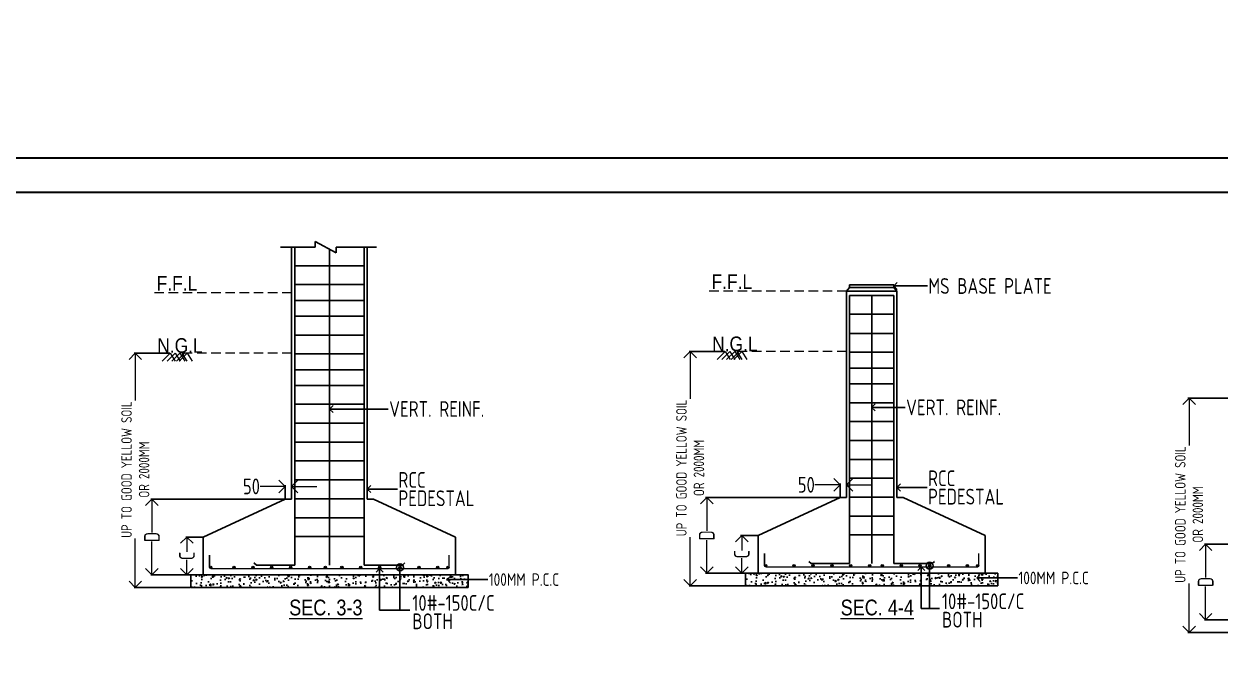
# Model space of a CAD drawing. Header units: inches. Extents: x -605 to 2991212, y -2872845 to 0.
# Drawn here: x 2412502 to 2431473, y -2625040 to -2615065 of the extents above; entities that cross this region are included whole.
import ezdxf
from ezdxf import colors
from ezdxf.entities.mleader import LeaderData, LeaderLine
from ezdxf.enums import TextEntityAlignment as Align
from ezdxf.math import Vec2, Vec3

# ---------------------------------------------------------------- set-up
doc = ezdxf.new("R2010")
doc.units = ezdxf.units.IN
doc.header["$LTSCALE"] = 600
doc.header["$MEASUREMENT"] = 0
doc.linetypes.add('HIDDEN', pattern=[0.375, 0.25, -0.125])
for name, color, linetype, lineweight in [('PV_TEXT_ROMANS', 7, 'Continuous', 0), ('rDIMension', 1, 'Continuous', 18), ('rPCC DASH', 9, 'HIDDEN', 15), ('rRCC 1', 3, 'Continuous', 25), ('rRCC 2', 40, 'Continuous', 15), ('rREINF 1', 1, 'Continuous', 25), ('rSHEET', 2, 'Continuous', 30), ('TEXT3', 7, 'Continuous', 30)]:
    doc.layers.add(name, color=color, linetype=linetype, lineweight=lineweight)
doc.layers.add('S&T_HATCH', color=7, linetype='Continuous')
doc.styles.add('DIM', font='geniso.shx', dxfattribs={"width": 0.85})
doc.styles.add('J.P', font='ARIALN.TTF')
doc.styles.add('ROMANS', font='arial.ttf')
doc.styles.add('TEXT3', font='geniso.shx')
doc.dimstyles.new('ST-150', dxfattribs={"dimscale": 75, "dimtxt": 3, "dimasz": 2, "dimexe": 0.18, "dimexo": 0.0625, "dimgap": 0.2, "dimtad": 0, "dimdec": 0, "dimlfac": 2, "dimzin": 0, "dimdsep": 46, "dimtxsty": 'DIM', "dimblk": 'OPEN90', "dimcen": 0.09, "dimclrd": 256, "dimclrt": 7, "dimadec": 0, "dimazin": 0, "dimtfac": 1, "dimtdec": 0, "dimtofl": 0, "dimtmove": 0, "dimatfit": 3, "dimldrblk": 'OPEN90', "dimfxl": 1, "dimtolj": 1, "dimtzin": 0, "dimlwd": -1, "dimarcsym": 0})
doc.dimstyles.new('ST-50', dxfattribs={"dimscale": 100, "dimtxt": 2.5, "dimasz": 2, "dimexe": 0.18, "dimexo": 0.0625, "dimgap": 0.2, "dimtad": 0, "dimdec": 0, "dimlfac": 0.5, "dimzin": 0, "dimdsep": 46, "dimtxsty": 'DIM', "dimblk": 'OPEN90', "dimcen": 0.09, "dimclrd": 256, "dimclrt": 7, "dimadec": 0, "dimazin": 0, "dimtfac": 1, "dimtdec": 0, "dimtofl": 0, "dimtmove": 0, "dimatfit": 3, "dimldrblk": 'OPEN90', "dimfxl": 1, "dimtolj": 1, "dimtzin": 0, "dimlwd": -1, "dimarcsym": 0})

# ---------------------------------------------------------------- blocks, each defined once
blk = doc.blocks.new('_Open90')
at = {"color": 0, "linetype": 'ByBlock', "lineweight": -2}
for p, q in [((0, 0), (-1, 0)), ((-0.5, 0.5), (0, 0)), ((0, 0), (-0.5, -0.5))]:
    blk.add_line(p, q, dxfattribs=at)
blk = doc.blocks.new('*D1463')
at = {"layer": 'Defpoints', "color": 0, "linetype": 'ByBlock'}
for p in [(2430980.849946867, -2621007.246232619), (2432864.220777126, -2621007.246232619), (2431859.444419522, -2624726.608450428)]:
    blk.add_point(p, dxfattribs=at)
at = {"layer": 'rDIMension', "color": 0, "lineweight": -2}
for p, q in [((2432857.970777126, -2621007.246232619), (2430962.849946867, -2621007.246232619)), ((2431853.194419522, -2624726.608450428), (2430962.849946867, -2624726.608450428))]:
    blk.add_line(p, q, dxfattribs=at)
at = {"layer": 'rDIMension'}
for p, q in [((2430980.849946867, -2621207.246232619), (2430980.849946867, -2621759.006626359)), ((2430980.849946867, -2624526.608450428), (2430980.849946867, -2623952.35072636))]:
    blk.add_line(p, q, dxfattribs=at)
at = {"layer": 'rDIMension', "linetype": 'ByBlock', "xscale": 200, "yscale": 200, "zscale": 200}
for p, rotation in [((2430980.849946867, -2621007.246232619), 90), ((2430980.849946867, -2624726.608450428), 270)]:
    blk.add_blockref('_Open90', p, dxfattribs=dict(at, rotation=rotation))
at = {"layer": 'rDIMension', "color": 7, "linetype": 'ByBlock', "insert": (2430980.849946867, -2622855.67867636), "char_height": 250, "attachment_point": 5, "rotation": 90, "style": 'DIM'}
blk.add_mtext('\\A1;{\\H0.66667x;UP TO GOOD YELLOW SOIL\\POR 2000MM}', dxfattribs=at)
blk = doc.blocks.new('*D1465')
at = {"layer": 'Defpoints', "color": 0, "linetype": 'ByBlock'}
for p in [(2431243.826256953, -2623326.608450427), (2432059.444419522, -2623326.608450427), (2431859.444419522, -2624526.608450428)]:
    blk.add_point(p, dxfattribs=at)
at = {"layer": 'rDIMension', "color": 0, "lineweight": -2}
for p, q in [((2432053.194419522, -2623326.608450427), (2431225.826256953, -2623326.608450427)), ((2431853.194419522, -2624526.608450428), (2431225.826256953, -2624526.608450428))]:
    blk.add_line(p, q, dxfattribs=at)
at = {"layer": 'rDIMension'}
for p, q in [((2431243.826256953, -2623526.608450427), (2431243.826256953, -2623853.483450428)), ((2431243.826256953, -2624326.608450428), (2431243.826256953, -2623999.733450428))]:
    blk.add_line(p, q, dxfattribs=at)
at = {"layer": 'rDIMension', "linetype": 'ByBlock', "xscale": 200, "yscale": 200, "zscale": 200}
for p, rotation in [((2431243.826256953, -2623326.608450427), 90), ((2431243.826256953, -2624526.608450428), 270)]:
    blk.add_blockref('_Open90', p, dxfattribs=dict(at, rotation=rotation))
at = {"layer": 'rDIMension', "color": 7, "linetype": 'ByBlock', "insert": (2431243.826256953, -2623926.608450428), "char_height": 250, "attachment_point": 5, "rotation": 90, "style": 'DIM'}
blk.add_mtext('\\A1;D', dxfattribs=at)
blk = doc.blocks.new('*D1473')
at = {"layer": 'Defpoints', "color": 0, "linetype": 'ByBlock'}
for p in [(2423068.536779885, -2620267.699131798), (2423621.90761014, -2620267.699131798), (2423947.13125254, -2623987.061349607)]:
    blk.add_point(p, dxfattribs=at)
at = {"layer": 'rDIMension', "color": 0, "lineweight": -2}
for p, q in [((2423615.65761014, -2620267.699131798), (2423050.536779885, -2620267.699131798)), ((2423940.88125254, -2623987.061349607), (2423050.536779885, -2623987.061349607))]:
    blk.add_line(p, q, dxfattribs=at)
at = {"layer": 'rDIMension'}
for p, q in [((2423068.536779885, -2620467.699131798), (2423068.536779885, -2621019.459525538)), ((2423068.536779885, -2623787.061349607), (2423068.536779885, -2623212.803625538))]:
    blk.add_line(p, q, dxfattribs=at)
at = {"layer": 'rDIMension', "linetype": 'ByBlock', "xscale": 200, "yscale": 200, "zscale": 200}
for p, rotation in [((2423068.536779885, -2620267.699131798), 90), ((2423068.536779885, -2623987.061349607), 270)]:
    blk.add_blockref('_Open90', p, dxfattribs=dict(at, rotation=rotation))
at = {"layer": 'rDIMension', "color": 7, "linetype": 'ByBlock', "insert": (2423068.536779885, -2622116.131575538), "char_height": 250, "attachment_point": 5, "rotation": 90, "style": 'DIM'}
blk.add_mtext('\\A1;{\\H0.66667x;UP TO GOOD YELLOW SOIL\\POR 2000MM}', dxfattribs=at)
blk = doc.blocks.new('*D1474')
at = {"layer": 'Defpoints', "color": 0, "linetype": 'ByBlock'}
for p in [(2425447.131252529, -2622383.251378474), (2425447.131252529, -2622587.061349606), (2425547.131252529, -2622587.061349606)]:
    blk.add_point(p, dxfattribs=at)
at = {"layer": 'rDIMension'}
for p, q in [((2425247.131252529, -2622383.251378474), (2425047.131252529, -2622383.251378474)), ((2425747.131252529, -2622383.251378474), (2425947.131252529, -2622383.251378474))]:
    blk.add_line(p, q, dxfattribs=at)
at = {"layer": 'rDIMension', "color": 0, "lineweight": -2}
for p, q in [((2425447.131252529, -2622580.811349606), (2425447.131252529, -2622365.251378474)), ((2425547.131252529, -2622580.811349606), (2425547.131252529, -2622365.251378474))]:
    blk.add_line(p, q, dxfattribs=at)
at = {"layer": 'rDIMension', "linetype": 'ByBlock', "xscale": 200, "yscale": 200, "zscale": 200}
blk.add_blockref('_Open90', (2425447.131252529, -2622383.251378474), dxfattribs=at)
at = {"layer": 'rDIMension', "linetype": 'ByBlock', "xscale": 200, "yscale": 200, "zscale": 200, "rotation": 180}
blk.add_blockref('_Open90', (2425547.131252529, -2622383.251378474), dxfattribs=at)
at = {"layer": 'rDIMension', "color": 7, "linetype": 'ByBlock', "insert": (2424910.172591112, -2622383.251378474), "char_height": 250, "attachment_point": 5, "style": 'DIM'}
blk.add_mtext('\\A1;50', dxfattribs=at)
blk = doc.blocks.new('*D1475')
at = {"layer": 'Defpoints', "color": 0, "linetype": 'ByBlock'}
for p in [(2423886.747308488, -2623187.061349606), (2424147.13125254, -2623187.061349606), (2424147.13125254, -2623787.061349606)]:
    blk.add_point(p, dxfattribs=at)
at = {"layer": 'rDIMension', "color": 0, "lineweight": -2}
for p, q in [((2424140.88125254, -2623187.061349606), (2423868.747308488, -2623187.061349606)), ((2424140.88125254, -2623787.061349606), (2423868.747308488, -2623787.061349606))]:
    blk.add_line(p, q, dxfattribs=at)
at = {"layer": 'rDIMension'}
for p, q in [((2423886.747308488, -2623387.061349606), (2423886.747308488, -2623424.561349606)), ((2423886.747308488, -2623587.061349606), (2423886.747308488, -2623549.561349606))]:
    blk.add_line(p, q, dxfattribs=at)
at = {"layer": 'rDIMension', "linetype": 'ByBlock', "xscale": 200, "yscale": 200, "zscale": 200}
for p, rotation in [((2423886.747308488, -2623187.061349606), 90), ((2423886.747308488, -2623787.061349606), 270)]:
    blk.add_blockref('_Open90', p, dxfattribs=dict(at, rotation=rotation))
at = {"layer": 'rDIMension', "color": 7, "linetype": 'ByBlock', "insert": (2423886.747308488, -2623487.061349606), "char_height": 250, "attachment_point": 5, "rotation": 90, "style": 'DIM'}
blk.add_mtext('\\A1;C', dxfattribs=at)
blk = doc.blocks.new('*D1476')
at = {"layer": 'Defpoints', "color": 0, "linetype": 'ByBlock'}
for p in [(2423331.51308997, -2622587.061349606), (2425447.131252529, -2622587.061349606), (2423947.13125254, -2623787.061349607)]:
    blk.add_point(p, dxfattribs=at)
at = {"layer": 'rDIMension', "color": 0, "lineweight": -2}
for p, q in [((2425440.881252529, -2622587.061349606), (2423313.51308997, -2622587.061349606)), ((2423940.88125254, -2623787.061349607), (2423313.51308997, -2623787.061349607))]:
    blk.add_line(p, q, dxfattribs=at)
at = {"layer": 'rDIMension'}
for p, q in [((2423331.51308997, -2622787.061349606), (2423331.51308997, -2623113.936349606)), ((2423331.51308997, -2623587.061349607), (2423331.51308997, -2623260.186349606))]:
    blk.add_line(p, q, dxfattribs=at)
at = {"layer": 'rDIMension', "linetype": 'ByBlock', "xscale": 200, "yscale": 200, "zscale": 200}
for p, rotation in [((2423331.51308997, -2622587.061349606), 90), ((2423331.51308997, -2623787.061349607), 270)]:
    blk.add_blockref('_Open90', p, dxfattribs=dict(at, rotation=rotation))
at = {"layer": 'rDIMension', "color": 7, "linetype": 'ByBlock', "insert": (2423331.51308997, -2623187.061349606), "char_height": 250, "attachment_point": 5, "rotation": 90, "style": 'DIM'}
blk.add_mtext('\\A1;D', dxfattribs=at)
blk = doc.blocks.new('*D1479')
at = {"layer": 'Defpoints', "color": 0, "linetype": 'ByBlock'}
for p in [(2414268.523274426, -2620293.602088431), (2414821.894104681, -2620293.602088431), (2415147.117747081, -2624012.96430624)]:
    blk.add_point(p, dxfattribs=at)
at = {"layer": 'rDIMension', "color": 0, "lineweight": -2}
for p, q in [((2414815.644104681, -2620293.602088431), (2414250.523274426, -2620293.602088431)), ((2415140.867747081, -2624012.96430624), (2414250.523274426, -2624012.96430624))]:
    blk.add_line(p, q, dxfattribs=at)
at = {"layer": 'rDIMension'}
for p, q in [((2414268.523274426, -2620493.602088431), (2414268.523274426, -2621045.362482172)), ((2414268.523274426, -2623812.96430624), (2414268.523274426, -2623238.706582172))]:
    blk.add_line(p, q, dxfattribs=at)
at = {"layer": 'rDIMension', "linetype": 'ByBlock', "xscale": 200, "yscale": 200, "zscale": 200}
for p, rotation in [((2414268.523274426, -2620293.602088431), 90), ((2414268.523274426, -2624012.96430624), 270)]:
    blk.add_blockref('_Open90', p, dxfattribs=dict(at, rotation=rotation))
at = {"layer": 'rDIMension', "color": 7, "linetype": 'ByBlock', "insert": (2414268.523274426, -2622142.034532172), "char_height": 250, "attachment_point": 5, "rotation": 90, "style": 'DIM'}
blk.add_mtext('\\A1;{\\H0.66667x;UP TO GOOD YELLOW SOIL\\POR 2000MM}', dxfattribs=at)
blk = doc.blocks.new('*D1480')
at = {"layer": 'Defpoints', "color": 0, "linetype": 'ByBlock'}
for p in [(2416647.11774707, -2622409.154335108), (2416647.11774707, -2622612.96430624), (2416747.11774707, -2622612.96430624)]:
    blk.add_point(p, dxfattribs=at)
at = {"layer": 'rDIMension'}
for p, q in [((2416447.11774707, -2622409.154335108), (2416247.11774707, -2622409.154335108)), ((2416947.11774707, -2622409.154335108), (2417147.11774707, -2622409.154335108))]:
    blk.add_line(p, q, dxfattribs=at)
at = {"layer": 'rDIMension', "color": 0, "lineweight": -2}
for p, q in [((2416647.11774707, -2622606.71430624), (2416647.11774707, -2622391.154335108)), ((2416747.11774707, -2622606.71430624), (2416747.11774707, -2622391.154335108))]:
    blk.add_line(p, q, dxfattribs=at)
at = {"layer": 'rDIMension', "linetype": 'ByBlock', "xscale": 200, "yscale": 200, "zscale": 200}
blk.add_blockref('_Open90', (2416647.11774707, -2622409.154335108), dxfattribs=at)
at = {"layer": 'rDIMension', "linetype": 'ByBlock', "xscale": 200, "yscale": 200, "zscale": 200, "rotation": 180}
blk.add_blockref('_Open90', (2416747.11774707, -2622409.154335108), dxfattribs=at)
at = {"layer": 'rDIMension', "color": 7, "linetype": 'ByBlock', "insert": (2416110.159085653, -2622409.154335108), "char_height": 250, "attachment_point": 5, "style": 'DIM'}
blk.add_mtext('\\A1;50', dxfattribs=at)
blk = doc.blocks.new('*D1481')
at = {"layer": 'Defpoints', "color": 0, "linetype": 'ByBlock'}
for p in [(2415086.733803032, -2623212.96430624), (2415347.117747081, -2623212.96430624), (2415347.117747081, -2623812.96430624)]:
    blk.add_point(p, dxfattribs=at)
at = {"layer": 'rDIMension', "color": 0, "lineweight": -2}
for p, q in [((2415340.867747081, -2623212.96430624), (2415068.733803032, -2623212.96430624)), ((2415340.867747081, -2623812.96430624), (2415068.733803032, -2623812.96430624))]:
    blk.add_line(p, q, dxfattribs=at)
at = {"layer": 'rDIMension'}
for p, q in [((2415086.733803032, -2623412.96430624), (2415086.733803032, -2623450.46430624)), ((2415086.733803032, -2623612.96430624), (2415086.733803032, -2623575.46430624))]:
    blk.add_line(p, q, dxfattribs=at)
at = {"layer": 'rDIMension', "linetype": 'ByBlock', "xscale": 200, "yscale": 200, "zscale": 200}
for p, rotation in [((2415086.733803032, -2623212.96430624), 90), ((2415086.733803032, -2623812.96430624), 270)]:
    blk.add_blockref('_Open90', p, dxfattribs=dict(at, rotation=rotation))
at = {"layer": 'rDIMension', "color": 7, "linetype": 'ByBlock', "insert": (2415086.733803032, -2623512.96430624), "char_height": 250, "attachment_point": 5, "rotation": 90, "style": 'DIM'}
blk.add_mtext('\\A1;C', dxfattribs=at)
blk = doc.blocks.new('*D1482')
at = {"layer": 'Defpoints', "color": 0, "linetype": 'ByBlock'}
for p in [(2414531.499584516, -2622612.96430624), (2416647.11774707, -2622612.96430624), (2415147.117747081, -2623812.96430624)]:
    blk.add_point(p, dxfattribs=at)
at = {"layer": 'rDIMension', "color": 0, "lineweight": -2}
for p, q in [((2416640.86774707, -2622612.96430624), (2414513.499584516, -2622612.96430624)), ((2415140.867747081, -2623812.96430624), (2414513.499584516, -2623812.96430624))]:
    blk.add_line(p, q, dxfattribs=at)
at = {"layer": 'rDIMension'}
for p, q in [((2414531.499584516, -2622812.96430624), (2414531.499584516, -2623139.83930624)), ((2414531.499584516, -2623612.96430624), (2414531.499584516, -2623286.08930624))]:
    blk.add_line(p, q, dxfattribs=at)
at = {"layer": 'rDIMension', "linetype": 'ByBlock', "xscale": 200, "yscale": 200, "zscale": 200}
for p, rotation in [((2414531.499584516, -2622612.96430624), 90), ((2414531.499584516, -2623812.96430624), 270)]:
    blk.add_blockref('_Open90', p, dxfattribs=dict(at, rotation=rotation))
at = {"layer": 'rDIMension', "color": 7, "linetype": 'ByBlock', "insert": (2414531.499584516, -2623212.96430624), "char_height": 250, "attachment_point": 5, "rotation": 90, "style": 'DIM'}
blk.add_mtext('\\A1;D', dxfattribs=at)
blk = doc.blocks.new('_DotBlank')
at = {"color": 0, "linetype": 'ByBlock', "lineweight": -2}
blk.add_line((-0.5, 0), (-1, 0), dxfattribs=at)
blk.add_circle((0, 0), 0.5, dxfattribs=at)

msp = doc.modelspace()

# ---------------------------------------------------------------- hatches: boundary and pattern name
at = {"layer": 'rRCC 2'}
h = msp.add_hatch(color=256, dxfattribs=at)
h.dxf.hatch_style = 1
edge = h.paths.add_edge_path()
edge.add_arc((2424265.832032479, -2623668.360569667), 18.70077993899758, 0, 360)
h = msp.add_hatch(color=256, dxfattribs=at)
h.dxf.hatch_style = 1
edge = h.paths.add_edge_path()
edge.add_arc((2424715.832032469, -2623668.360569667), 18.70077993899758, 0, 360)
h = msp.add_hatch(color=256, dxfattribs=at)
h.dxf.hatch_style = 1
edge = h.paths.add_edge_path()
edge.add_arc((2425015.832032469, -2623668.360569667), 18.70077993899758, 0, 360)
h = msp.add_hatch(color=256, dxfattribs=at)
h.dxf.hatch_style = 1
edge = h.paths.add_edge_path()
edge.add_arc((2425315.832032469, -2623668.360569667), 18.70077993899758, 0, 360)
h = msp.add_hatch(color=256, dxfattribs=at)
h.dxf.hatch_style = 1
edge = h.paths.add_edge_path()
edge.add_arc((2425615.832032469, -2623668.360569667), 18.70077993899758, 0, 360)
h = msp.add_hatch(color=256, dxfattribs=at)
h.dxf.hatch_style = 1
edge = h.paths.add_edge_path()
edge.add_arc((2425915.832032469, -2623668.360569667), 18.70077993899758, 0, 360)
h = msp.add_hatch(color=256, dxfattribs=at)
h.dxf.hatch_style = 1
edge = h.paths.add_edge_path()
edge.add_arc((2426115.832032468, -2623668.360569667), 18.70077993899758, 0, 360)
h = msp.add_hatch(color=256, dxfattribs=at)
h.dxf.hatch_style = 1
edge = h.paths.add_edge_path()
edge.add_arc((2426415.832032468, -2623668.360569667), 18.70077993899758, 0, 360)
h = msp.add_hatch(color=256, dxfattribs=at)
h.dxf.hatch_style = 1
edge = h.paths.add_edge_path()
edge.add_arc((2426715.832032468, -2623668.360569667), 18.70077993899758, 0, 360)
h = msp.add_hatch(color=256, dxfattribs=at)
h.dxf.hatch_style = 1
edge = h.paths.add_edge_path()
edge.add_arc((2426865.832032478, -2623668.360569667), 18.70077993899758, 0, 360)
h = msp.add_hatch(color=256, dxfattribs=at)
h.dxf.hatch_style = 1
edge = h.paths.add_edge_path()
edge.add_arc((2427165.832032478, -2623668.360569667), 18.70077993899758, 0, 360)
h = msp.add_hatch(color=256, dxfattribs=at)
h.dxf.hatch_style = 1
edge = h.paths.add_edge_path()
edge.add_arc((2427465.832032478, -2623668.360569667), 18.70077993899758, 0, 360)
h = msp.add_hatch(color=256, dxfattribs=at)
h.dxf.hatch_style = 1
edge = h.paths.add_edge_path()
edge.add_arc((2427628.430472601, -2623668.360569667), 18.70077993899758, 0, 360)
h = msp.add_hatch(color=256, dxfattribs=at)
h.dxf.hatch_style = 1
edge = h.paths.add_edge_path()
edge.add_arc((2415465.818527021, -2623694.2635263), 18.70077993899758, 0, 360)
h = msp.add_hatch(color=256, dxfattribs=at)
h.dxf.hatch_style = 1
edge = h.paths.add_edge_path()
edge.add_arc((2415832.926416774, -2623694.2635263), 18.70077993899758, 0, 360)
h = msp.add_hatch(color=256, dxfattribs=at)
h.dxf.hatch_style = 1
edge = h.paths.add_edge_path()
edge.add_arc((2416132.926416774, -2623694.2635263), 18.70077993899758, 0, 360)
h = msp.add_hatch(color=256, dxfattribs=at)
h.dxf.hatch_style = 1
edge = h.paths.add_edge_path()
edge.add_arc((2416432.926416774, -2623694.2635263), 18.70077993899758, 0, 360)
h = msp.add_hatch(color=256, dxfattribs=at)
h.dxf.hatch_style = 1
edge = h.paths.add_edge_path()
edge.add_arc((2416732.926416774, -2623694.2635263), 18.70077993899758, 0, 360)
h = msp.add_hatch(color=256, dxfattribs=at)
h.dxf.hatch_style = 1
edge = h.paths.add_edge_path()
edge.add_arc((2417032.926416774, -2623694.2635263), 18.70077993899758, 0, 360)
h = msp.add_hatch(color=256, dxfattribs=at)
h.dxf.hatch_style = 1
edge = h.paths.add_edge_path()
edge.add_arc((2417282.980951391, -2623694.2635263), 18.70077993899758, 0, 360)
h = msp.add_hatch(color=256, dxfattribs=at)
h.dxf.hatch_style = 1
edge = h.paths.add_edge_path()
edge.add_arc((2417543.908631723, -2623694.2635263), 18.70077993899758, 0, 360)
h = msp.add_hatch(color=256, dxfattribs=at)
h.dxf.hatch_style = 1
edge = h.paths.add_edge_path()
edge.add_arc((2417843.908631723, -2623694.2635263), 18.70077993899758, 0, 360)
h = msp.add_hatch(color=256, dxfattribs=at)
h.dxf.hatch_style = 1
edge = h.paths.add_edge_path()
edge.add_arc((2418143.908631723, -2623694.2635263), 18.70077993899758, 0, 360)
h = msp.add_hatch(color=256, dxfattribs=at)
h.dxf.hatch_style = 1
edge = h.paths.add_edge_path()
edge.add_arc((2418465.81852702, -2623694.2635263), 18.70077993899758, 0, 360)
h = msp.add_hatch(color=256, dxfattribs=at)
h.dxf.hatch_style = 1
edge = h.paths.add_edge_path()
edge.add_arc((2418765.81852702, -2623694.2635263), 18.70077993899758, 0, 360)
h = msp.add_hatch(color=256, dxfattribs=at)
h.dxf.hatch_style = 1
edge = h.paths.add_edge_path()
edge.add_arc((2419065.81852702, -2623694.2635263), 18.70077993899758, 0, 360)
h = msp.add_hatch(color=256, dxfattribs=at)
h.dxf.hatch_style = 1
edge = h.paths.add_edge_path()
edge.add_arc((2419228.416967142, -2623694.263526301), 18.70077993899758, 0, 360)
at = {"layer": 'S&T_HATCH', "linetype": 'ByBlock', "transparency": 33554559}
h = msp.add_hatch(dxfattribs=at)
h.set_pattern_fill('AR-CONC', color=256, scale=30)
h.set_pattern_definition([(49.99999999999999, (33904.44558016583, -591848.6004034588), (215.178054780226, -18.82564049477853), [22.5, -247.5]), (355, (33904.44558016583, -591848.6004034588), (-41.6254000839, 225.6576401100035), [18, -198]), (100.45144446, (33922.37708446584, -591850.1692066588), (173.5526540181336, 206.8319972905888), [19.12205759999993, -210.3426335999995]), (46.18420000000001, (33904.44558016583, -591788.6004034588), (320.1723992014717, -49.65578423792296), [33.75, -371.25]), (96.63563549, (33931.12660366583, -591792.7383955588), (280.3985837022685, 292.2355802323651), [28.6831026, -315.5141279999999]), (351.1841639899999, (33904.44558016583, -591788.6004034588), (280.3985835164319, 292.2355800809971), [27, -297.0000003]), (21, (33934.44558016583, -591803.6004034588), (179.0721156355385, -120.7856671996016), [22.5, -247.5]), (326.0000000000001, (33934.44558016583, -591803.6004034588), (72.99459957647451, 217.5450135140559), [18, -198]), (71.45144474, (33949.36825636584, -591813.6658756589), (252.0667130189913, 96.75934584190615), [19.122057, -210.3426336]), (37.50000000000001, (33904.44558016583, -591848.6004034588), (3.647956595187201, 99.86815614939344), [0, -195.6, 0, -201, 0, -198.75]), (7.499999999999999, (33904.44558016583, -591848.6004034588), (78.92086123264458, 118.3235135647081), [0, -114.6, 0, -191.1, 0, -75.75]), (327.5, (33837.54558016583, -591848.6004034588), (160.1467308517227, -6.766461520313927), [0, -75, 0, -234, 0, -310.5]), (317.5, (33807.54558016583, -591848.6004034588), (174.9558508027159, 30.03149469969532), [0, -97.5, 0, -155.4, 0, -220.5])])
h.paths.add_polyline_path([(2419547.117747081, -2623812.96430624), (2415147.117747081, -2623812.96430624), (2415147.117747081, -2624012.96430624), (2419547.117747081, -2624012.96430624)])
h = msp.add_hatch(dxfattribs=at)
h.set_pattern_fill('AR-CONC', color=256, scale=30)
h.set_pattern_definition([(49.99999999999999, (42704.45908562467, -591822.697446825), (215.178054780226, -18.82564049477853), [22.5, -247.5]), (355, (42704.45908562467, -591822.697446825), (-41.6254000839, 225.6576401100035), [18, -198]), (100.45144446, (42722.39058992467, -591824.266250025), (173.5526540181336, 206.8319972905888), [19.12205759999994, -210.3426335999996]), (46.18420000000001, (42704.45908562467, -591762.697446825), (320.1723992014717, -49.65578423792296), [33.75, -371.25]), (96.63563549, (42731.14010912467, -591766.835438925), (280.3985837022685, 292.2355802323651), [28.6831026, -315.5141279999999]), (351.1841639899999, (42704.45908562467, -591762.697446825), (280.3985835164319, 292.2355800809971), [27, -297.0000003]), (21, (42734.45908562467, -591777.697446825), (179.0721156355385, -120.7856671996016), [22.5, -247.5]), (326.0000000000001, (42734.45908562467, -591777.697446825), (72.99459957647451, 217.5450135140559), [18, -198]), (71.45144474, (42749.38176182467, -591787.762919025), (252.0667130189913, 96.75934584190615), [19.122057, -210.3426336]), (37.50000000000001, (42704.45908562467, -591822.697446825), (3.647956595187201, 99.86815614939344), [0, -195.6, 0, -201, 0, -198.75]), (7.499999999999999, (42704.45908562467, -591822.697446825), (78.92086123264458, 118.3235135647081), [0, -114.6, 0, -191.1, 0, -75.75]), (327.5, (42637.55908562466, -591822.697446825), (160.1467308517227, -6.766461520313927), [0, -75, 0, -234, 0, -310.5]), (317.5, (42607.55908562466, -591822.697446825), (174.9558508027159, 30.03149469969532), [0, -97.5, 0, -155.4, 0, -220.5])])
h.paths.add_polyline_path([(2427947.13125254, -2623787.061349606), (2423947.13125254, -2623787.061349606), (2423947.13125254, -2623987.061349606), (2427947.13125254, -2623987.061349606)])

# ---------------------------------------------------------------- linework, layer by layer
at = {"layer": 'rPCC DASH'}
for p, q in [((2425547.131252529, -2619307.699131798), (2423347.721653111, -2619307.699131798)), ((2416747.11774707, -2619333.602088431), (2414558.630647, -2619333.602088431)), ((2416747.11774707, -2620293.602088431), (2414965.558998556, -2620293.602088431)), ((2425547.131252529, -2620267.699131798), (2423765.572504015, -2620267.699131798))]:
    msp.add_line(p, q, dxfattribs=at)
at = {"layer": 'rRCC 1'}
for p, q in [((2417120.952537292, -2618520.321098251), (2417451.844898296, -2618700.466735926)), ((2417120.952537292, -2618520.321098251), (2417120.952537292, -2618610.393917088)), ((2416572.144596777, -2618610.393917088), (2417120.952537292, -2618610.393917088)), ((2416747.11774707, -2622612.96430624), (2416747.11774707, -2618610.393917088)), ((2417451.844898296, -2618610.393917088), (2418095.173080555, -2618610.393917088)), ((2417451.844898296, -2618610.393917088), (2417451.844898296, -2618700.466735926)), ((2417947.11774707, -2622612.96430624), (2417947.117747071, -2618610.393917088)), ((2425547.131252529, -2622587.061349606), (2425547.131252529, -2619307.699131798)), ((2425547.131252529, -2619307.699131798), (2426347.131252529, -2619307.699131798)), ((2426347.131252529, -2622587.061349606), (2426347.131252529, -2619307.699131798)), ((2415347.117747081, -2623212.96430624), (2416647.11774707, -2622612.96430624)), ((2416747.11774707, -2622612.96430624), (2416647.11774707, -2622612.96430624)), ((2417947.117747069, -2622612.96430624), (2418047.117747069, -2622612.96430624)), ((2419347.117747081, -2623212.96430624), (2418047.117747069, -2622612.96430624)), ((2424147.13125254, -2623187.061349606), (2425447.131252529, -2622587.061349606)), ((2425547.131252529, -2622587.061349606), (2425447.131252529, -2622587.061349606)), ((2426347.131252528, -2622587.061349606), (2426447.131252528, -2622587.061349606)), ((2427747.131252539, -2623187.061349606), (2426447.131252528, -2622587.061349606)), ((2415347.117747081, -2623812.96430624), (2415347.117747081, -2623212.96430624)), ((2419347.117747081, -2623812.96430624), (2419347.117747081, -2623212.96430624)), ((2424147.13125254, -2623787.061349606), (2424147.13125254, -2623187.061349606)), ((2427747.131252539, -2623787.061349606), (2427747.131252539, -2623187.061349606))]:
    msp.add_line(p, q, dxfattribs=at)
at = {"layer": 'rRCC 1', "color": 2}
for p, q in [((2416797.11774707, -2623659.089540219), (2416797.11774707, -2618610.393917088)), ((2416797.11774707, -2623659.089540219), (2416797.11774707, -2618610.393917088)), ((2417347.11774707, -2623659.089540219), (2417347.11774707, -2618643.450794602)), ((2417347.117747071, -2623659.089540219), (2417347.117747071, -2618643.450794602)), ((2417897.11774707, -2623659.089540219), (2417897.11774707, -2618610.393917088)), ((2416797.11774707, -2618905.592426364), (2417897.11774707, -2618905.592426364)), ((2416797.11774707, -2619205.592426364), (2417897.11774707, -2619205.592426364)), ((2416797.11774707, -2619455.854807783), (2417897.11774707, -2619455.854807783)), ((2425597.131252529, -2623633.186583586), (2425597.131252529, -2619379.68946973)), ((2425597.131252529, -2619379.68946973), (2426297.131252529, -2619379.68946973)), ((2425597.131252529, -2623633.186583586), (2425597.131252529, -2619379.68946973)), ((2425947.131252529, -2623633.186583586), (2425947.131252529, -2619379.68946973)), ((2425947.13125253, -2623633.186583586), (2425947.13125253, -2619379.68946973)), ((2426297.131252529, -2623633.186583586), (2426297.131252529, -2619379.68946973)), ((2425597.131252529, -2619674.586222563), (2426297.131252529, -2619674.586222563)), ((2416797.11774707, -2619705.592426364), (2417897.11774707, -2619705.592426364)), ((2416797.11774707, -2620005.592426364), (2417897.11774707, -2620005.592426364)), ((2425597.131252529, -2619979.68946973), (2426297.131252529, -2619979.68946973)), ((2416797.11774707, -2620305.592426364), (2417897.11774707, -2620305.592426364)), ((2425597.131252529, -2620279.68946973), (2426297.131252529, -2620279.68946973)), ((2416797.11774707, -2620555.854807783), (2417897.11774707, -2620555.854807783)), ((2425597.131252529, -2620529.951851149), (2426297.131252529, -2620529.951851149)), ((2416797.11774707, -2620805.592426364), (2417897.11774707, -2620805.592426364)), ((2425597.131252529, -2620779.68946973), (2426297.131252529, -2620779.68946973)), ((2416797.11774707, -2621105.592426364), (2417897.11774707, -2621105.592426364)), ((2425597.131252529, -2621079.68946973), (2426297.131252529, -2621079.68946973)), ((2425597.131252529, -2621379.68946973), (2426297.131252529, -2621379.68946973)), ((2416797.11774707, -2621405.592426364), (2417897.11774707, -2621405.592426364)), ((2416797.11774707, -2621705.592426364), (2417897.11774707, -2621705.592426364)), ((2425597.131252529, -2621679.68946973), (2426297.131252529, -2621679.68946973)), ((2416797.11774707, -2622005.592426364), (2417897.11774707, -2622005.592426364)), ((2425597.131252529, -2621979.68946973), (2426297.131252529, -2621979.68946973)), ((2416797.11774707, -2622305.592426364), (2417897.11774707, -2622305.592426364)), ((2425597.131252529, -2622279.68946973), (2426297.131252529, -2622279.68946973)), ((2416797.11774707, -2622605.592426364), (2417897.11774707, -2622605.592426364)), ((2425597.131252529, -2622579.68946973), (2426297.131252529, -2622579.68946973)), ((2416797.11774707, -2622905.592426364), (2417897.11774707, -2622905.592426364)), ((2425597.131252529, -2622879.68946973), (2426297.131252529, -2622879.68946973)), ((2416797.11774707, -2623205.592426364), (2417897.11774707, -2623205.592426364)), ((2425597.131252529, -2623179.68946973), (2426297.131252529, -2623179.68946973)), ((2416188.95774707, -2623659.089540219), (2416148.836981008, -2623625.088956229)), ((2416797.11774707, -2623659.089540219), (2416188.95774707, -2623659.089540219)), ((2417897.11774707, -2623659.089540219), (2418505.27774707, -2623659.089540219)), ((2418505.27774707, -2623659.089540219), (2418545.398513133, -2623625.088956229)), ((2424988.971252529, -2623633.186583586), (2424948.850486467, -2623599.185999595)), ((2425597.131252529, -2623633.186583586), (2424988.971252529, -2623633.186583586)), ((2426297.131252529, -2623633.186583586), (2426905.291252529, -2623633.186583586)), ((2426905.291252529, -2623633.186583586), (2426945.412018592, -2623599.185999595))]:
    msp.add_line(p, q, dxfattribs=at)
at = {"layer": 'rRCC 1', "color": 0}
for p, q in [((2425547.131252529, -2619307.699131798), (2425597.131252529, -2619250.116852098)), ((2426297.131252529, -2619250.116852098), (2426347.131252529, -2619307.699131798))]:
    msp.add_line(p, q, dxfattribs=at)
msp.add_lwpolyline([(2425597.131252529, -2619209.284376048), (2426297.131252529, -2619209.284376048), (2426297.131252529, -2619250.116852098), (2425597.131252529, -2619250.116852098)], close=True, dxfattribs=at)
at = {"layer": 'rRCC 1'}
for points in [[(2415147.117747081, -2623812.96430624), (2419547.117747081, -2623812.96430624), (2419547.117747081, -2624012.96430624), (2415147.117747081, -2624012.96430624)], [(2423947.13125254, -2623787.061349606), (2427947.13125254, -2623787.061349606), (2427947.13125254, -2623987.061349606), (2423947.13125254, -2623987.061349606)]]:
    msp.add_lwpolyline(points, close=True, dxfattribs=at)
at = {"layer": 'rRCC 2'}
for p, q in [((2414821.894104681, -2620293.602088431), (2414694.014790532, -2620421.658973524)), ((2414898.98730154, -2620293.602088431), (2414771.107987391, -2620421.658973524)), ((2414821.894104681, -2620293.602088431), (2414901.704171912, -2620421.658973524)), ((2414974.832466072, -2620293.602088431), (2414846.953151923, -2620421.658973524)), ((2414898.98730154, -2620293.602088431), (2414978.79736877, -2620421.658973524)), ((2415047.066337065, -2620293.602088431), (2414919.187022916, -2620421.658973524)), ((2415089.215717432, -2620293.602088431), (2414961.336403283, -2620421.658973524)), ((2414974.832466072, -2620293.602088431), (2415054.642533302, -2620421.658973524)), ((2415007.051989238, -2620293.602088431), (2415086.862056468, -2620421.658973524)), ((2415089.215717432, -2620293.602088431), (2415169.025784663, -2620421.658973524)), ((2423621.90761014, -2620267.699131798), (2423494.028295991, -2620395.756016891)), ((2423699.000806998, -2620267.699131798), (2423571.12149285, -2620395.756016891)), ((2423621.90761014, -2620267.699131798), (2423701.717677371, -2620395.756016891)), ((2423774.845971531, -2620267.699131798), (2423646.966657382, -2620395.756016891)), ((2423699.000806998, -2620267.699131798), (2423778.810874229, -2620395.756016891)), ((2423847.079842524, -2620267.699131798), (2423719.200528375, -2620395.756016891)), ((2423889.229222891, -2620267.699131798), (2423761.349908742, -2620395.756016891)), ((2423774.845971531, -2620267.699131798), (2423854.656038761, -2620395.756016891)), ((2423807.065494697, -2620267.699131798), (2423886.875561927, -2620395.756016891)), ((2423889.229222891, -2620267.699131798), (2423969.039290122, -2620395.756016891))]:
    msp.add_line(p, q, dxfattribs=at)
for points in [[(2424247.13125254, -2623477.061349606), (2424247.13125254, -2623668.360569667)], [(2424247.13125254, -2623668.360569667), (2424247.13125254, -2623477.061349606)], [(2427647.13125254, -2623668.360569667), (2427647.13125254, -2623477.061349606)], [(2415447.117747081, -2623502.96430624), (2415447.117747081, -2623694.2635263)], [(2415447.117747081, -2623694.2635263), (2415447.117747081, -2623502.96430624)], [(2419247.117747081, -2623694.263526301), (2419247.117747081, -2623502.96430624)], [(2415465.818527021, -2623712.96430624), (2419228.416967142, -2623712.96430624)], [(2424265.832032479, -2623687.061349606), (2427628.430472601, -2623687.061349606)]]:
    msp.add_lwpolyline(points, dxfattribs=at)
for centre in [(2424265.832032479, -2623668.360569667), (2424265.832032479, -2623668.360569667), (2424715.832032469, -2623668.360569667), (2424715.832032469, -2623668.360569667), (2425015.832032469, -2623668.360569667), (2425015.832032469, -2623668.360569667), (2425315.832032469, -2623668.360569667), (2425315.832032469, -2623668.360569667), (2425615.832032469, -2623668.360569667), (2425615.832032469, -2623668.360569667), (2425915.832032469, -2623668.360569667), (2425915.832032469, -2623668.360569667), (2426115.832032468, -2623668.360569667), (2426115.832032468, -2623668.360569667), (2426415.832032468, -2623668.360569667), (2426415.832032468, -2623668.360569667), (2426715.832032468, -2623668.360569667), (2426715.832032468, -2623668.360569667), (2426865.832032478, -2623668.360569667), (2426865.832032478, -2623668.360569667), (2427165.832032478, -2623668.360569667), (2427165.832032478, -2623668.360569667), (2427465.832032478, -2623668.360569667), (2427465.832032478, -2623668.360569667), (2427628.430472601, -2623668.360569667), (2427628.430472601, -2623668.360569667), (2415465.818527021, -2623694.2635263), (2415465.818527021, -2623694.2635263), (2415832.926416774, -2623694.2635263), (2415832.926416774, -2623694.2635263), (2416132.926416774, -2623694.2635263), (2416132.926416774, -2623694.2635263), (2416432.926416774, -2623694.2635263), (2416432.926416774, -2623694.2635263), (2416732.926416774, -2623694.2635263), (2416732.926416774, -2623694.2635263), (2417032.926416774, -2623694.2635263), (2417032.926416774, -2623694.2635263), (2417282.980951391, -2623694.2635263), (2417282.980951391, -2623694.2635263), (2417543.908631723, -2623694.2635263), (2417543.908631723, -2623694.2635263), (2417843.908631723, -2623694.2635263), (2417843.908631723, -2623694.2635263), (2418143.908631723, -2623694.2635263), (2418143.908631723, -2623694.2635263), (2418465.81852702, -2623694.2635263), (2418465.81852702, -2623694.2635263), (2418765.81852702, -2623694.2635263), (2418765.81852702, -2623694.2635263), (2419065.81852702, -2623694.2635263), (2419065.81852702, -2623694.2635263), (2419228.416967142, -2623694.263526301), (2419228.416967142, -2623694.263526301)]:
    msp.add_circle(centre, 18.70077993899758, dxfattribs=at)
at = {"layer": 'rSHEET'}
msp.add_lwpolyline([(2394707.349608259, -2658104.077594464), (2452564.729573122, -2658104.077594464), (2452564.729573122, -2617194.777293525), (2394707.349608259, -2617194.777293525)], close=True, dxfattribs=at)
msp.add_lwpolyline([(2395671.639274341, -2657554.088096686), (2451600.439907041, -2657554.088096686, 0.414213562373095), (2452013.706906791, -2657140.821096937), (2452013.706906791, -2618158.033791052, 0.414213562373095), (2451600.439907042, -2617744.766791304), (2395671.639274341, -2617744.766791304, 0.414213562373095), (2395258.372274591, -2618158.033791052), (2395258.372274591, -2657140.821096937, 0.414213562373095)], format="xyb", close=True, dxfattribs=at)

# ---------------------------------------------------------------- texts
at = {"layer": 'PV_TEXT_ROMANS', "style": 'J.P'}
for s, p in [('%%USEC. 3-3', (2417289.978384171, -2624331.794384918)), ('%%USEC. 4-4', (2426035.893992264, -2624331.794384918))]:
    msp.add_text(s, height=250, rotation=359.9999999999999, dxfattribs=at).set_placement(p, align=Align.MIDDLE)
at = {"layer": 'rDIMension', "color": 7, "char_height": 250, "attachment_point": 4, "line_spacing_factor": 0.7, "style": 'DIM'}
for s, insert in [('\\A1;RCC\\PPEDESTAL', (2426840.447953708, -2622426.046092365)), ('\\A1;RCC\\PPEDESTAL', (2418440.434448249, -2622451.949048999)), ('\\A1;10#-150C/C\\PBOTH', (2418662.475425955, -2624405.133577002)), ('\\A1;10#-150C/C\\PBOTH', (2427062.488931414, -2624379.230620368))]:
    msp.add_mtext(s, dxfattribs=dict(at, insert=insert))
at = {"layer": 'rDIMension', "color": 7, "char_height": 200, "attachment_point": 4, "style": 'DIM'}
for insert in [(2419874.874204139, -2623888.553134367), (2428274.887709598, -2623862.650177734)]:
    msp.add_mtext('\\A1;100MM P.C.C', dxfattribs=dict(at, insert=insert))
at = {"layer": 'rRCC 2', "color": 7, "char_height": 250, "attachment_point": 4, "style": 'DIM'}
for s, insert in [('\\A1;MS BASE PLATE', (2426845.504165844, -2619226.924889508)), ('\\A1;VERT. REINF.', (2418294.868843993, -2621180.082871521)), ('\\A1;VERT. REINF.', (2426492.897997504, -2621154.179914888))]:
    msp.add_mtext(s, dxfattribs=dict(at, insert=insert))
at = {"layer": 'TEXT3', "style": 'ROMANS', "width": 0.85}
for s, p in [('F.F.L', (2414606.521056501, -2619300.337885346)), ('F.F.L', (2423406.53456196, -2619274.434928712)), ('N.G.L', (2414616.000239865, -2620288.115248144)), ('N.G.L', (2423416.013745324, -2620262.21229151))]:
    msp.add_text(s, height=232.5536011379122, dxfattribs=at).set_placement(p)

# ---------------------------------------------------------------- dimensions: what is measured, and where the dimension line sits
at = {"layer": 'rDIMension'}
for base, p1, p2, picture, middle in [((2414268.523274426, -2620293.602088431), (2415147.117747081, -2624012.96430624), (2414821.894104681, -2620293.602088431), '*D1479', (2414268.523274426, -2622142.034532172)), ((2423068.536779885, -2620267.699131798), (2423947.13125254, -2623987.061349607), (2423621.90761014, -2620267.699131798), '*D1473', (2423068.536779885, -2622116.131575538)), ((2430980.849946867, -2621007.246232619), (2431859.444419522, -2624726.608450428), (2432864.220777126, -2621007.246232619), '*D1463', (2430980.849946867, -2622855.67867636))]:
    dim = msp.add_linear_dim(base=base, p1=p1, p2=p2, angle=90, text='{\\H0.66667x;UP TO GOOD YELLOW SOIL\\POR 2000MM}', dimstyle='ST-50', dxfattribs=at)
    dim.commit()
    dim.dimension.update_dxf_attribs({"geometry": picture, "text_midpoint": middle, "dimtype": 160})
for base, p1, p2, picture, middle in [((2416647.11774707, -2622409.154335108), (2416747.11774707, -2622612.96430624), (2416647.11774707, -2622612.96430624), '*D1480', (2416110.159085653, -2622409.154335108)), ((2425447.131252529, -2622383.251378474), (2425547.131252529, -2622587.061349606), (2425447.131252529, -2622587.061349606), '*D1474', (2424910.172591112, -2622383.251378474))]:
    dim = msp.add_linear_dim(base=base, p1=p1, p2=p2, dimstyle='ST-50', dxfattribs=at)
    dim.commit()
    dim.dimension.update_dxf_attribs({"geometry": picture, "text_midpoint": middle})
for base, p1, p2, text, picture, middle in [((2414531.499584516, -2622612.96430624), (2415147.117747081, -2623812.96430624), (2416647.11774707, -2622612.96430624), 'D', '*D1482', (2414531.499584516, -2623212.96430624)), ((2423331.51308997, -2622587.061349606), (2423947.13125254, -2623787.061349607), (2425447.131252529, -2622587.061349606), 'D', '*D1476', (2423331.51308997, -2623187.061349606)), ((2415086.733803032, -2623212.96430624), (2415347.117747081, -2623812.96430624), (2415347.117747081, -2623212.96430624), 'C', '*D1481', (2415086.733803032, -2623512.96430624)), ((2423886.747308488, -2623187.061349606), (2424147.13125254, -2623787.061349606), (2424147.13125254, -2623187.061349606), 'C', '*D1475', (2423886.747308488, -2623487.061349606)), ((2431243.826256953, -2623326.608450427), (2431859.444419522, -2624526.608450428), (2432059.444419522, -2623326.608450427), 'D', '*D1465', (2431243.826256953, -2623926.608450428))]:
    dim = msp.add_linear_dim(base=base, p1=p1, p2=p2, angle=90, text=text, dimstyle='ST-50', dxfattribs=at)
    dim.commit()
    dim.dimension.update_dxf_attribs({"geometry": picture, "text_midpoint": middle})

# ---------------------------------------------------------------- leaders
at = {"layer": 'rRCC 2', "color": 7}
ml = msp.add_multileader_mtext('Standard', dxfattribs=at)
ml.set_content('\\A1;\\W0.85;(a)4-12# ', color=7, style='TEXT3')
ml.set_leader_properties(color=256, linetype='ByLayer', lineweight=-1)
ml.set_arrow_properties(name='DOTBLANK')
ml.build(insert=Vec2(0, 0))
ml.multileader.update_dxf_attribs({"text_top_attachment_type": 0, "text_bottom_attachment_type": 0, "dogleg_length": 7.469940020243327, "arrow_head_size": 187.5, "scale": 75})
ctx = ml.context
ctx.base_point, ctx.scale, ctx.char_height, ctx.arrow_head_size, ctx.landing_gap_size, ctx.plane_origin = Vec3(2474235.518732073, -2625457.084461873), 75, 250, 187.5, 6.75, Vec3(2469885.521358189, -2625505.029932146)
ctx.text_align_type = 2
notes = []
notes.append((ctx, [(0, (0, 0, 0), (0, 0), (1, 0), 1, [])]))
ctx.mtext.insert, ctx.mtext.alignment, ctx.mtext.flow_direction = Vec3(2475262.185070655, -2625325.834461873), 3, 5
at = {"layer": 'rREINF 1', "annotation_type": 0, "has_hookline": 1, "hookline_direction": 0, "horizontal_direction": (1, 1.430212185077031e-12, 0)}
for points, text_width in [([(2426297.131252529, -2619226.924889508), (2426830.504165844, -2619226.924889508)], 1976.25), ([(2417347.574722851, -2621180.082871521), (2418279.868843993, -2621180.082871521)], 1530), ([(2425945.603876362, -2621154.179914888), (2426477.897997504, -2621154.179914888)], 1530)]:
    msp.add_leader(points, dimstyle='ST-150', override={"dimasz": 1.5}, dxfattribs=dict(at, text_width=text_width))
at = {"layer": 'rREINF 1', "annotation_type": 0, "has_hookline": 1, "hookline_direction": 0}
for points, text_width in [([(2417947.11774707, -2622451.949048999), (2418425.434448249, -2622451.949048999)], 1253.75), ([(2426347.131252529, -2622426.046092365), (2426825.447953708, -2622426.046092365)], 1253.75), ([(2419212.421141395, -2623888.553134367), (2419859.874204139, -2623888.553134367)], 1122), ([(2427612.434646854, -2623862.650177734), (2428259.887709598, -2623862.650177734)], 1122)]:
    msp.add_leader(points, dimstyle='ST-150', override={"dimasz": 1.5}, dxfattribs=dict(at, text_width=text_width))
at = {"layer": 'rREINF 1'}
for points, override in [([(2418465.81852702, -2623694.2635263), (2418465.81852702, -2624372.951315558), (2418620.907442719, -2624372.951315558)], {"dimasz": 1.5, "dimldrblk": 'DotBlank'}), ([(2426865.832032478, -2623668.360569667), (2426865.832032478, -2624347.048358924), (2427020.920948178, -2624347.048358924)], {"dimasz": 1.5, "dimldrblk": 'DotBlank'}), ([(2418143.317787711, -2623712.964306239), (2418143.317787711, -2624372.951315558), (2418620.907442719, -2624372.951315558)], {"dimasz": 1.5}), ([(2426734.465380687, -2623687.061349605), (2426734.465380687, -2624347.048358924), (2427020.920948178, -2624347.048358924)], {"dimasz": 1.5})]:
    msp.add_leader(points, dimstyle='ST-150', override=override, dxfattribs=at)
for ctx, leaders in notes:
    for number, flags, end, landing, length, lines in leaders:
        leader = LeaderData()
        leader.index, (leader.has_last_leader_line, leader.has_dogleg_vector, leader.attachment_direction) = number, flags
        leader.last_leader_point, leader.dogleg_vector, leader.dogleg_length = Vec3(end), Vec3(landing), length
        for number, points, colour, breaks in lines:
            line = LeaderLine()
            line.index, line.vertices, line.color, line.breaks = number, Vec3.list(points), colors.encode_raw_color(colour), breaks
            leader.lines.append(line)
        ctx.leaders.append(leader)

doc.saveas('drawing.dxf')
